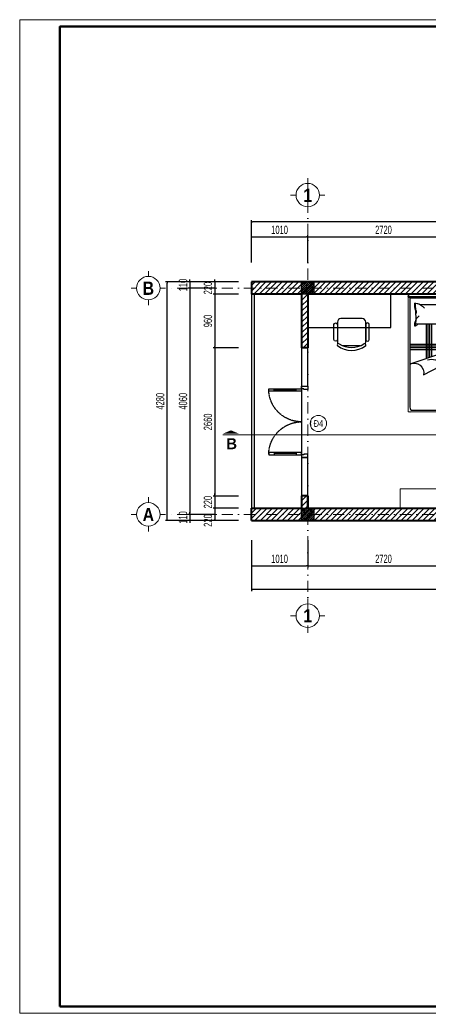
# Model space of a CAD drawing. Header units: millimetres. Extents: x 2565303 to 2664360, y -865723 to -262051.
# Drawn here: x 2629635 to 2637000, y -449171 to -431351 of the extents above; entities that cross this region are included whole.
import ezdxf
from ezdxf.enums import TextEntityAlignment as Align
from ezdxf.xclip import XClip

# ---------------------------------------------------------------- set-up
doc = ezdxf.new("R2010")
doc.units = ezdxf.units.MM
doc.header["$LTSCALE"] = 10
doc.header["$MEASUREMENT"] = 0
doc.header["$XCLIPFRAME"] = 0
for name, pattern in [('ACAD_ISO07W100', [3, 0, -3]), ('DASHDOT', [1, 0.5, -0.25, 0, -0.25]), ('HIDDEN', [9.525, 6.35, -3.175]), ('HIDDEN2', [0.1875, 0.125, -0.0625])]:
    doc.linetypes.add(name, pattern=pattern)
doc.layers.get('0').update_dxf_attribs({"linetype": 'CONTINUOUS'})
doc.layers.get('DEFPOINTS').update_dxf_attribs({"color": 10, "linetype": 'CONTINUOUS'})
for name, color, linetype in [('- Hach vl', 9, 'CONTINUOUS'), ('Khungten_LCDI', 7, 'CONTINUOUS'), ('M3', 3, 'CONTINUOUS')]:
    doc.layers.add(name, color=color, linetype=linetype)
for name, color, linetype, lineweight in [('- Nội Thất', 83, 'CONTINUOUS', 25), ('-thay1', 7, 'CONTINUOUS', 18), ('-Tường', 4, 'CONTINUOUS', 35), ('A-WIPEOUT', 254, 'ACAD_ISO07W100', 0), ('LC Dim', 8, 'CONTINUOUS', 13), ('LC Hatch', 252, 'CONTINUOUS', 5), ('LC ISO', 153, 'CONTINUOUS', 13), ('LC Khac', 4, 'CONTINUOUS', 9), ('LC MANH DUT', 35, 'HIDDEN', 5), ('LC Net dam 1', 30, 'CONTINUOUS', 30), ('LC Net dam2', 6, 'CONTINUOUS', 40), ('LC Net manh', 250, 'CONTINUOUS', 5), ('LC Net truc', 134, 'DASHDOT', 5), ('LC Text1', 20, 'CONTINUOUS', 13), ('NOITHAT', 33, 'CONTINUOUS', 9)]:
    doc.layers.add(name, color=color, linetype=linetype, lineweight=lineweight)
doc.styles.add('General text 2', font='arial.ttf')
doc.styles.add('HOATBIF', font='hoatbif.shx', dxfattribs={"width": 0.65})
doc.styles.add('Khungten', font='', dxfattribs={"width": 0.9, "height": 5000})
doc.styles.add('LC 1', font='')
doc.styles.add('Title', font='', dxfattribs={"width": 0.8})
doc.styles.get('Khungten').set_extended_font_data('.VnAvantH')
doc.styles.get('LC 1').set_extended_font_data('.VnAvantH', bold=True)
doc.styles.get('Title').set_extended_font_data('.VnBlackH')
doc.dimstyles.new('1-100 (1-60)', dxfattribs={"dimscale": 60, "dimtxt": 2.5, "dimasz": 0.35, "dimexe": 0.5, "dimexo": 0, "dimgap": 0.8, "dimtad": 1, "dimdec": 0, "dimzin": 0, "dimdsep": 46, "dimtxsty": 'HOATBIF', "dimblk1": 'DOT', "dimblk2": 'DOT', "dimsah": 1, "dimcen": -1, "dimdle": 1, "dimclrd": 256, "dimclre": 256, "dimclrt": 4, "dimadec": 3, "dimazin": 2, "dimtfac": 0.333333, "dimtdec": 0, "dimtix": 1, "dimtmove": 2, "dimatfit": 3, "dimldrblk": 'DOT', "dimfxl": 1, "dimtvp": 0.833333, "dimtolj": 1, "dimtzin": 0, "dimarcsym": 0})

# ---------------------------------------------------------------- blocks, each defined once
blk = doc.blocks.new('DOT')
at = {"layer": 'M3', "color": 0, "linetype": 'ByBlock'}
blk.add_line((-0.5, 0), (-1, 0), dxfattribs=at)
at = {"layer": 'M3', "color": 0, "linetype": 'ByBlock', "const_width": 0.5}
blk.add_lwpolyline([(-0.25, 0, 1), (0.25, 0, 1)], format="xyb", close=True, dxfattribs=at)
blk = doc.blocks.new('*D68')
at = {"layer": 'DEFPOINTS', "color": 0, "transparency": 16777216}
for p in [(2634803, -435242), (2633793, -435702), (2634803, -435702)]:
    blk.add_point(p, dxfattribs=at)
at = {"layer": 'LC Dim', "lineweight": -2, "transparency": 16777216}
for p, q in [((2633793, -435702), (2633793, -435212)), ((2633814, -435242), (2634782, -435242)), ((2634803, -435702), (2634803, -435212))]:
    blk.add_line(p, q, dxfattribs=at)
at = {"layer": 'LC Dim', "lineweight": -2, "transparency": 16777216, "xscale": 21, "yscale": 21, "zscale": 21, "rotation": 180}
blk.add_blockref('DOT', (2633793, -435242), dxfattribs=at)
at = {"layer": 'LC Dim', "lineweight": -2, "transparency": 16777216, "xscale": 21, "yscale": 21, "zscale": 21}
blk.add_blockref('DOT', (2634803, -435242), dxfattribs=at)
at = {"layer": 'LC Dim', "color": 4, "transparency": 16777216, "insert": (2634298, -435119), "char_height": 150, "attachment_point": 5, "style": 'HOATBIF'}
blk.add_mtext('\\A1;1010', dxfattribs=at)
blk = doc.blocks.new('*D69')
at = {"layer": 'DEFPOINTS', "color": 0, "transparency": 16777216}
for p in [(2637523, -435242), (2634803, -435702), (2637523, -435702)]:
    blk.add_point(p, dxfattribs=at)
at = {"layer": 'LC Dim', "lineweight": -2, "transparency": 16777216}
for p, q in [((2634803, -435702), (2634803, -435212)), ((2634824, -435242), (2637502, -435242)), ((2637523, -435702), (2637523, -435212))]:
    blk.add_line(p, q, dxfattribs=at)
at = {"layer": 'LC Dim', "lineweight": -2, "transparency": 16777216, "xscale": 21, "yscale": 21, "zscale": 21, "rotation": 180}
blk.add_blockref('DOT', (2634803, -435242), dxfattribs=at)
at = {"layer": 'LC Dim', "lineweight": -2, "transparency": 16777216, "xscale": 21, "yscale": 21, "zscale": 21}
blk.add_blockref('DOT', (2637523, -435242), dxfattribs=at)
at = {"layer": 'LC Dim', "color": 4, "transparency": 16777216, "insert": (2636163, -435119), "char_height": 150, "attachment_point": 5, "style": 'HOATBIF'}
blk.add_mtext('\\A1;2720', dxfattribs=at)
blk = doc.blocks.new('*D74')
at = {"layer": 'DEFPOINTS', "color": 0, "transparency": 16777216}
for p in [(2633793, -434972), (2633793, -435702), (2648693, -435702)]:
    blk.add_point(p, dxfattribs=at)
at = {"layer": 'LC Dim', "lineweight": -2, "transparency": 16777216}
for p, q in [((2633793, -435702), (2633793, -434942)), ((2648672, -434972), (2633814, -434972)), ((2648693, -435702), (2648693, -434942))]:
    blk.add_line(p, q, dxfattribs=at)
at = {"layer": 'LC Dim', "lineweight": -2, "transparency": 16777216, "xscale": 21, "yscale": 21, "zscale": 21, "rotation": 180}
blk.add_blockref('DOT', (2633793, -434972), dxfattribs=at)
at = {"layer": 'LC Dim', "lineweight": -2, "transparency": 16777216, "xscale": 21, "yscale": 21, "zscale": 21}
blk.add_blockref('DOT', (2648693, -434972), dxfattribs=at)
at = {"layer": 'LC Dim', "color": 4, "transparency": 16777216, "insert": (2641613, -434849), "char_height": 150, "attachment_point": 5, "style": 'HOATBIF'}
blk.add_mtext('\\A1;14900', dxfattribs=at)
blk = doc.blocks.new('*D61')
at = {"layer": 'DEFPOINTS', "color": 0, "transparency": 16777216}
for p in [(2633793, -440684), (2634803, -440684), (2634803, -441144)]:
    blk.add_point(p, dxfattribs=at)
at = {"layer": 'LC Dim', "lineweight": -2, "transparency": 16777216}
for p, q in [((2633793, -440684), (2633793, -441174)), ((2634803, -440684), (2634803, -441174)), ((2633814, -441144), (2634782, -441144))]:
    blk.add_line(p, q, dxfattribs=at)
at = {"layer": 'LC Dim', "lineweight": -2, "transparency": 16777216, "xscale": 21, "yscale": 21, "zscale": 21, "rotation": 180}
blk.add_blockref('DOT', (2633793, -441144), dxfattribs=at)
at = {"layer": 'LC Dim', "lineweight": -2, "transparency": 16777216, "xscale": 21, "yscale": 21, "zscale": 21}
blk.add_blockref('DOT', (2634803, -441144), dxfattribs=at)
at = {"layer": 'LC Dim', "color": 4, "transparency": 16777216, "insert": (2634298, -441021), "char_height": 150, "attachment_point": 5, "style": 'HOATBIF'}
blk.add_mtext('\\A1;1010', dxfattribs=at)
blk = doc.blocks.new('*D62')
at = {"layer": 'DEFPOINTS', "color": 0, "transparency": 16777216}
for p in [(2634803, -440684), (2637523, -440684), (2637523, -441144)]:
    blk.add_point(p, dxfattribs=at)
at = {"layer": 'LC Dim', "lineweight": -2, "transparency": 16777216}
for p, q in [((2634803, -440684), (2634803, -441174)), ((2637523, -440684), (2637523, -441174)), ((2634824, -441144), (2637502, -441144))]:
    blk.add_line(p, q, dxfattribs=at)
at = {"layer": 'LC Dim', "lineweight": -2, "transparency": 16777216, "xscale": 21, "yscale": 21, "zscale": 21, "rotation": 180}
blk.add_blockref('DOT', (2634803, -441144), dxfattribs=at)
at = {"layer": 'LC Dim', "lineweight": -2, "transparency": 16777216, "xscale": 21, "yscale": 21, "zscale": 21}
blk.add_blockref('DOT', (2637523, -441144), dxfattribs=at)
at = {"layer": 'LC Dim', "color": 4, "transparency": 16777216, "insert": (2636163, -441021), "char_height": 150, "attachment_point": 5, "style": 'HOATBIF'}
blk.add_mtext('\\A1;2720', dxfattribs=at)
blk = doc.blocks.new('*D67')
at = {"layer": 'DEFPOINTS', "color": 0, "transparency": 16777216}
for p in [(2633793, -440684), (2648693, -440684), (2633793, -441571)]:
    blk.add_point(p, dxfattribs=at)
at = {"layer": 'LC Dim', "lineweight": -2, "transparency": 16777216}
for p, q in [((2633793, -440684), (2633793, -441601)), ((2648693, -440684), (2648693, -441601)), ((2648672, -441571), (2633814, -441571))]:
    blk.add_line(p, q, dxfattribs=at)
at = {"layer": 'LC Dim', "lineweight": -2, "transparency": 16777216, "xscale": 21, "yscale": 21, "zscale": 21, "rotation": 180}
blk.add_blockref('DOT', (2633793, -441571), dxfattribs=at)
at = {"layer": 'LC Dim', "lineweight": -2, "transparency": 16777216, "xscale": 21, "yscale": 21, "zscale": 21}
blk.add_blockref('DOT', (2648693, -441571), dxfattribs=at)
at = {"layer": 'LC Dim', "color": 4, "transparency": 16777216, "insert": (2641613, -441435), "char_height": 150, "attachment_point": 5, "style": 'HOATBIF'}
blk.add_mtext('\\A1;14900', dxfattribs=at)
blk = doc.blocks.new('*D75')
at = {"layer": 'DEFPOINTS', "color": 0, "transparency": 16777216}
for p in [(2633135, -436053), (2632688, -436163), (2633135, -436163)]:
    blk.add_point(p, dxfattribs=at)
at = {"layer": 'LC Dim', "lineweight": -2, "transparency": 16777216}
for p, q in [((2633135, -436053), (2632658, -436053)), ((2632688, -436032), (2632688, -436011)), ((2632688, -436053), (2632688, -436163)), ((2633135, -436163), (2632658, -436163)), ((2632688, -436184), (2632688, -436205))]:
    blk.add_line(p, q, dxfattribs=at)
at = {"layer": 'LC Dim', "lineweight": -2, "transparency": 16777216, "xscale": 21, "yscale": 21, "zscale": 21}
for p, rotation in [((2632688, -436053), 270), ((2632688, -436163), 90)]:
    blk.add_blockref('DOT', p, dxfattribs=dict(at, rotation=rotation))
at = {"layer": 'LC Dim', "color": 4, "transparency": 16777216, "insert": (2632565, -436108), "char_height": 150, "attachment_point": 5, "rotation": 90, "style": 'HOATBIF'}
blk.add_mtext('\\A1;110', dxfattribs=at)
blk = doc.blocks.new('*D76')
at = {"layer": 'DEFPOINTS', "color": 0, "transparency": 16777216}
for p in [(2633135, -436163), (2632688, -440223), (2633135, -440223)]:
    blk.add_point(p, dxfattribs=at)
at = {"layer": 'LC Dim', "lineweight": -2, "transparency": 16777216}
for p, q in [((2633135, -436163), (2632658, -436163)), ((2632688, -436184), (2632688, -440202)), ((2633135, -440223), (2632658, -440223))]:
    blk.add_line(p, q, dxfattribs=at)
at = {"layer": 'LC Dim', "lineweight": -2, "transparency": 16777216, "xscale": 21, "yscale": 21, "zscale": 21}
for p, rotation in [((2632688, -436163), 90), ((2632688, -440223), 270)]:
    blk.add_blockref('DOT', p, dxfattribs=dict(at, rotation=rotation))
at = {"layer": 'LC Dim', "color": 4, "transparency": 16777216, "insert": (2632565, -438193), "char_height": 150, "attachment_point": 5, "rotation": 90, "style": 'HOATBIF'}
blk.add_mtext('\\A1;4060', dxfattribs=at)
blk = doc.blocks.new('*D59')
at = {"layer": 'DEFPOINTS', "color": 0, "transparency": 16777216}
for p in [(2633135, -440223), (2632688, -440333), (2633135, -440333)]:
    blk.add_point(p, dxfattribs=at)
at = {"layer": 'LC Dim', "lineweight": -2, "transparency": 16777216}
for p, q in [((2633135, -440223), (2632658, -440223)), ((2632688, -440202), (2632688, -440181)), ((2632688, -440223), (2632688, -440333)), ((2633135, -440333), (2632658, -440333)), ((2632688, -440354), (2632688, -440375))]:
    blk.add_line(p, q, dxfattribs=at)
at = {"layer": 'LC Dim', "lineweight": -2, "transparency": 16777216, "xscale": 21, "yscale": 21, "zscale": 21}
for p, rotation in [((2632688, -440223), 270), ((2632688, -440333), 90)]:
    blk.add_blockref('DOT', p, dxfattribs=dict(at, rotation=rotation))
at = {"layer": 'LC Dim', "color": 4, "transparency": 16777216, "insert": (2632565, -440278), "char_height": 150, "attachment_point": 5, "rotation": 90, "style": 'HOATBIF'}
blk.add_mtext('\\A1;110', dxfattribs=at)
blk = doc.blocks.new('*D60')
at = {"layer": 'DEFPOINTS', "color": 0, "transparency": 16777216}
for p in [(2632278, -436053), (2633135, -436053), (2633135, -440333)]:
    blk.add_point(p, dxfattribs=at)
at = {"layer": 'LC Dim', "lineweight": -2, "transparency": 16777216}
for p, q in [((2633135, -436053), (2632248, -436053)), ((2632278, -440312), (2632278, -436074)), ((2633135, -440333), (2632248, -440333))]:
    blk.add_line(p, q, dxfattribs=at)
at = {"layer": 'LC Dim', "lineweight": -2, "transparency": 16777216, "xscale": 21, "yscale": 21, "zscale": 21}
for p, rotation in [((2632278, -436053), 90), ((2632278, -440333), 270)]:
    blk.add_blockref('DOT', p, dxfattribs=dict(at, rotation=rotation))
at = {"layer": 'LC Dim', "color": 4, "transparency": 16777216, "insert": (2632155, -438193), "char_height": 150, "attachment_point": 5, "rotation": 90, "style": 'HOATBIF'}
blk.add_mtext('\\A1;4280', dxfattribs=at)
blk = doc.blocks.new('*U133')
for p, q in [((-1190, 490), (-1230, 490)), ((-1210, 100), (-1210, 490)), ((-90, 490), (-50, 490)), ((-70, 100), (-70, 490)), ((-1190, 100), (-1230, 100)), ((-90, 100), (-50, 100))]:
    blk.add_line(p, q)
for points in [[(-1230, 0), (-1190, 0), (-1190, 590), (-1230, 590)], [(-50, 0), (-90, 0), (-90, 590), (-50, 590)], [(0, -110), (-60, -110), (-60, -40), (-50, -40), (-50, 0), (0, 0)], [(-1280, -110), (-1220, -110), (-1220, -40), (-1230, -40), (-1230, 0), (-1280, 0)]]:
    blk.add_lwpolyline(points, close=True)
at = {"linetype": 'HIDDEN2'}
for centre, start, end in [((-1230, 0), 0, 90), ((-50, 0), 90, 180)]:
    blk.add_arc(centre, 590, start, end, dxfattribs=at)
blk = doc.blocks.new('Nt065')
for p, q in [((-202, 154), (-202, -129)), ((122, 204), (-126, 204)), ((198, -129), (198, 154)), ((-152, -179), (148, -179))]:
    blk.add_line(p, q)
for points in [[(-252, 119), (-252, -93, 1), (-202, -93), (-202, 118, 0.98556)], [(248, 119), (248, -93, -1), (198, -93), (198, 118, -0.98556)]]:
    blk.add_lwpolyline(points, format="xyb", close=True)
for centre, radius, start, end in [((-187, 194), 18.3, 143.3099, 302.0274), ((-2, -62), 333, 53.1301, 126.8699), ((-152, 154), 50, 152.4156, 180), ((-2, -98), 327, 57.5758, 122.4242), ((184, 194), 18.3, 237.9726, 36.6901), ((148, 154), 50, 0, 27.5844), ((-152, -129), 50, 180, 270), ((148, -129), 50, 270, 0)]:
    blk.add_arc(centre, radius, start, end)
blk = doc.blocks.new('fds')
at = {"color": 8}
for p, q in [((97465, -451914), (96698, -451914)), ((96991, -452371), (96991, -451754)), ((97022, -452371), (97022, -451765)), ((97054, -452372), (97054, -451775)), ((97085, -452372), (97085, -451786)), ((97558, -451945), (96698, -451945)), ((97650, -451976), (96698, -451976)), ((97743, -452008), (96698, -452008)), ((96024, -452485), (96024, -452909)), ((96582, -452485), (96024, -452485)), ((96303, -452547), (96303, -452847)), ((96582, -452909), (96582, -452485)), ((98546, -452909), (98546, -452485)), ((98546, -452485), (99104, -452485)), ((98825, -452547), (98825, -452847)), ((99104, -452485), (99104, -452909)), ((96698, -452845), (97567, -452845)), ((97567, -452845), (96708, -452845)), ((98436, -452845), (97567, -452845))]:
    blk.add_line(p, q, dxfattribs=at)
for points in [[(96698, -452845), (96698, -450880, -0.414214), (96750, -450828), (98384, -450828, -0.414214), (98436, -450880), (98436, -452845)], [(96874, -452729, -0.040806), (97446, -452744, -0.040806)]]:
    blk.add_lwpolyline(points, format="xyb", dxfattribs=at)
blk.add_lwpolyline([(96943, -451464), (98441, -452243), (96700, -451656, 0.631774)], format="xyb", close=True, dxfattribs=at)
blk.add_lwpolyline([(98450, -452861), (96678, -452861), (96678, -452909), (98450, -452909), (98450, -452861)], dxfattribs=at)
for centre, radius in [((96303, -452697), 98), ((98825, -452697), 98), ((96303, -452697), 53.1), ((98825, -452697), 53.1)]:
    blk.add_circle(centre, radius, dxfattribs=at)
for centre, radius, start, end in [((97081, -451479), 263, 255.6288, 319.371), ((97130, -451639), 195, 290.8788, 345.8137), ((96988, -452358), 202, 174.11, 233.4289), ((96783, -452396), 59.3, 31.4588, 86.5291), ((96291, -452479), 516, 351.2929, 15.9757), ((96769, -452592), 255, 81.6583, 85.9871), ((96766, -469906), 17537, 87.9479, 89.826), ((97332, -452303), 127, 273.5256, 326.372), ((97245, -452351), 202, 306.5711, 355.6819), ((97406, -452319), 62.8, 258.6298, 310.9009), ((97615, -452482), 191, 163.77, 184.7767), ((97851, -451406), 1002, 254.0369, 290.3493), ((97787, -452351), 212, 184.91, 232.8803), ((97256, -452483), 343, 356.4446, 16.2046), ((98378, -452984), 663, 105.6863, 121.6501), ((98029, -452372), 172, 304.2428, 8.7379), ((98187, -452394), 49.7, 76.1982, 180.2273), ((98573, -452456), 390, 163.5644, 186.1704), ((96231, -452683), 63, 33.5103, 79.83), ((96259, -452640), 48, 355.462, 55.6998), ((96253, -452643), 63, 357.5103, 43.83), ((96301, -452625), 48, 319.462, 19.6998), ((96295, -452624), 63, 321.5103, 7.83), ((97107, -452724), 321, 161.3058, 184.6952), ((95106, -452479), 1703, 350.8108, 355.1902), ((94346, -452669), 2457, 1.1124, 2.6095), ((96768, -452590), 46.4, 317.8287, 45.5264), ((97245, -452723), 202, 354.11, 53.4289), ((97264, -452566), 175, 352.4632, 22.983), ((97609, -452657), 184, 158.3017, 208.2264), ((97779, -452730), 202, 126.5711, 185.89), ((97206, -452621), 394, 340.8133, 6.5053), ((97642, -452542), 56.9, 139.098, 217.9167), ((98006, -452723), 202, 26.2629, 39.0596), ((98024, -452566), 175, 352.4632, 22.983), ((98233, -452622), 47.7, 136.7316, 194.6494), ((98833, -452624), 63, 172.17, 218.4897), ((98827, -452625), 48, 160.3002, 220.538), ((98875, -452643), 63, 136.17, 182.4897), ((98869, -452640), 48, 124.3002, 184.538), ((98897, -452683), 63, 100.17, 146.4897), ((96236, -452722), 48, 67.462, 127.6998), ((96236, -452728), 63, 69.5103, 115.83), ((96267, -452762), 63, 105.5103, 151.83), ((96263, -452757), 48, 103.462, 163.6998), ((96234, -452677), 48, 31.462, 91.6998), ((96312, -452771), 63, 141.5103, 187.83), ((96306, -452769), 48, 139.462, 199.6998), ((96353, -452751), 63, 177.5103, 223.83), ((96348, -452754), 48, 175.462, 235.6998), ((96376, -452712), 63, 213.5103, 259.83), ((96373, -452717), 48, 211.462, 271.6998), ((96370, -452666), 63, 249.5103, 295.83), ((96371, -452672), 48, 247.462, 307.6998), ((96344, -452637), 48, 283.462, 343.6998), ((96339, -452633), 63, 285.5103, 331.83), ((96769, -452496), 255, 274.0129, 319.5811), ((96904, -453034), 307, 95.733, 112.4821), ((97464, -452490), 255, 220.4189, 265.9871), ((97560, -452496), 255, 274.0129, 319.5811), ((97767, -453621), 891, 86.3716, 102.2562), ((97955, -452351), 403, 251.0183, 291.7974), ((98225, -452490), 255, 220.4189, 265.9871), ((98128, -452886), 163, 61.0908, 98.4042), ((98006, -452723), 202, 354.11, 26.2629), ((98723, -452592), 538, 187.6727, 196.3954), ((98757, -452672), 48, 232.3002, 292.538), ((98758, -452666), 63, 244.17, 290.4897), ((98789, -452633), 63, 208.17, 254.4897), ((98784, -452637), 48, 196.3002, 256.538), ((98755, -452717), 48, 268.3002, 328.538), ((98752, -452712), 63, 280.17, 326.4897), ((98780, -452754), 48, 304.3002, 4.538), ((98775, -452751), 63, 316.17, 2.4897), ((98894, -452677), 48, 88.3002, 148.538), ((98822, -452769), 48, 340.3002, 40.538), ((98816, -452771), 63, 352.17, 38.4897), ((98892, -452728), 63, 64.17, 110.4897), ((98892, -452722), 48, 52.3002, 112.538), ((98865, -452757), 48, 16.3002, 76.538), ((98861, -452762), 63, 28.17, 74.4897), ((96698, -452876), 31.2, 90, 180), ((98436, -452876), 31.2, 0, 90)]:
    blk.add_arc(centre, radius, start, end, dxfattribs=at)
blk.add_ellipse((96572, -450311), major_axis=(0, -522), ratio=0.68, start_param=6.655152, end_param=6.661293, dxfattribs=at)
at = {"color": 8, "extrusion": (0, 0, -1)}
blk.add_ellipse((98562, -450311), major_axis=(0, -522), ratio=0.68, start_param=6.655152, end_param=6.661293, dxfattribs=at)
at = {"layer": 'NOITHAT', "ltscale": 0.5}
for p, q in [((96012, -452897), (96594, -452897)), ((96012, -452909), (96594, -452909)), ((96667, -452909), (98467, -452909)), ((98534, -452897), (99116, -452897)), ((98534, -452909), (99116, -452909)), ((99104, -452909), (99116, -452909))]:
    blk.add_line(p, q, dxfattribs=at)
for points in [[(96667, -452909), (96667, -450797), (98467, -450797), (98467, -452909)], [(96594, -452909), (96594, -452472), (96012, -452472), (96012, -452909)], [(98534, -452909), (98534, -452472), (99116, -452472), (99116, -452909)]]:
    blk.add_lwpolyline(points, dxfattribs=at)
blk = doc.blocks.new('lcdi fix')
at = {"layer": 'DEFPOINTS', "lineweight": 0}
blk.add_lwpolyline([(-1200, -14850), (-1200, 14850), (40800, 14850), (40800, -14850)], close=True, dxfattribs=at)
at = {"layer": 'Khungten_LCDI', "color": 5, "lineweight": 60}
blk.add_lwpolyline([(0, -14650), (0, 14650), (40600, 14650), (40600, -14650)], close=True, dxfattribs=at)
at = {"color": 7, "style": 'Khungten', "width": 0.8}
for tag, p in [('REVISION', (39499, -10746)), ('NGAYHT', (39546, -11609))]:
    blk.add_attdef(tag, text='', height=200, dxfattribs=at).set_placement(p, align=Align.CENTER)
at = {"layer": 'LC Text1', "style": 'Title', "width": 1.485915}
for tag, p, p2 in [('TENBANVE1', (36913, -8886), (40339, -8886)), ('TENBANVE2', (36913, -9562), (40339, -9562))]:
    blk.add_attdef(tag, text='', height=250, dxfattribs=at).set_placement(p, p2, align=Align.FIT)
at = {"layer": 'LC Text1', "style": 'Title', "width": 0.7}
blk.add_attdef('SOBANVE', text='', height=250, dxfattribs=at).set_placement((39562, -13896), align=Align.CENTER)
blk = doc.blocks.new('gfs')
at = {"layer": '- Hach vl', "ltscale": 0.2}
h = blk.add_hatch(dxfattribs=at)
h.set_pattern_fill('ANSI31', color=256, scale=200, style=0)
h.set_pattern_definition([(45, (3894016.553, -231657.651), (-17.67766953, 17.67766953), [])])
h.paths.add_polyline_path([(2119996, -313176), (2119887, -313176), (2119887, -313286), (2119996, -313286)])
h.paths.add_polyline_path([(2119887, -313176), (2119777, -313176), (2119777, -313286), (2119887, -313286)])
h.paths.add_polyline_path([(2119887, -313066), (2119777, -313066), (2119777, -313176), (2119887, -313176)])
h.paths.add_polyline_path([(2119996, -313066), (2119887, -313066), (2119887, -313176), (2119996, -313176)])
h = blk.add_hatch(dxfattribs=at)
h.set_pattern_fill('AR-CONC', color=256, scale=20, style=0)
h.set_pattern_definition([(50, (3894016.55, -231657.65), (143.4520365, -12.550427), [15, -165]), (355, (3894016.55, -231657.65), (-27.750267, 150.438427), [12, -132]), (100.4514, (3894028.51, -231658.7), (115.701876, 137.887908), [12.748038, -140.228422]), (46.1842, (3894016.55, -231617.65), (213.44821, -33.103803), [22.5, -247.5]), (96.6356, (3894034.34, -231620.4), (186.93254, 194.823574), [19.122058, -210.3426]), (351.1842, (3894016.55, -231617.65), (186.93239, 194.82372), [18, -198]), (21, (3894036.55, -231627.65), (119.3814104, -80.523778), [15, -165]), (326, (3894036.55, -231627.65), (48.663066, 145.030009), [12, -132]), (71.4514, (3894046.5, -231634.36), (168.044526, 64.506099), [12.748038, -140.228422]), (37.5, (3894016.553, -231657.65), (2.431971, 66.5787708), [0, -130.4, 0, -134, 0, -132.5]), (7.5, (3894016.55, -231657.65), (52.6139075, 78.8823424), [0, -76.4, 0, -127.4, 0, -50.5]), (327.5, (3893971.953, -231657.65), (106.7644872, -4.5109743), [0, -50, 0, -156, 0, -207]), (317.5, (3893951.95, -231657.65), (116.637234, 20.0209965), [0, -65, 0, -103.6, 0, -147])])
h.paths.add_polyline_path([(2119996, -313176), (2119887, -313176), (2119887, -313286), (2119996, -313286)])
h.paths.add_polyline_path([(2119887, -313176), (2119777, -313176), (2119777, -313286), (2119887, -313286)])
h.paths.add_polyline_path([(2119887, -313066), (2119777, -313066), (2119777, -313176), (2119887, -313176)])
h.paths.add_polyline_path([(2119996, -313066), (2119887, -313066), (2119887, -313176), (2119996, -313176)])
at = {"layer": 'LC Net dam 1'}
blk.add_lwpolyline([(2119777, -313066), (2119997, -313066), (2119997, -313286), (2119777, -313286)], close=True, dxfattribs=at)
blk = doc.blocks.new('c22x30')
at = {"layer": 'LC Hatch'}
h = blk.add_hatch(dxfattribs=at)
h.set_pattern_fill('BTCT', color=256, scale=25)
h.set_pattern_definition([(50, (-619188.45, -138015.9), (179.315046, -15.688034), [18.75, -206.25]), (355, (-619188.45, -138015.9), (-34.687833, 188.048033), [15, -165]), (100.4514, (-619173.5, -138017.21), (144.627345, 172.359886), [15.93505, -175.28553]), (46.1842, (-619188.45, -137965.9), (266.81026, -41.37975), [28.125, -309.375]), (96.6356, (-619166.22, -137969.35), (233.66568, 243.52947), [23.90257, -262.92825]), (351.1842, (-619188.45, -137965.9), (233.66549, 243.52965), [22.5, -247.5]), (21, (-619163.45, -137978.4), (149.226763, -100.654723), [18.75, -206.25]), (326, (-619163.45, -137978.4), (60.828833, 181.28751), [15, -165]), (71.4514, (-619151.02, -137986.79), (210.055657, 80.632624), [15.93505, -175.28553]), (37.5, (-619188.45, -138015.9), (3.039964, 83.2234635), [0, -163, 0, -167.5, 0, -165.625]), (7.5, (-619188.45, -138015.9), (65.767384, 98.602928), [0, -95.5, 0, -159.25, 0, -63.125]), (327.5, (-619244.2, -138015.9), (133.455609, -5.638718), [0, -62.5, 0, -195, 0, -258.75]), (317.5, (-619269.2, -138015.9), (145.796542, 25.026246), [0, -81.25, 0, -129.5, 0, -183.75]), (45, (-619188.45, -138015.9), (-66.291261, 66.291261), []), (45, (-619144.26, -138015.9), (-66.291261, 66.291261), [])])
h.paths.add_polyline_path([(0, 0), (0, -220), (300, -220), (300, 0)])
at = {"layer": 'LC Net dam 1'}
blk.add_lwpolyline([(0, 0), (300, 0), (300, -220), (0, -220)], close=True, dxfattribs=at)
blk = doc.blocks.new('he cot')
at = {"layer": '-Tường'}
for p in [(551956, -92941), (565736, -92941), (551956, -97001), (565736, -97001)]:
    blk.add_blockref('gfs', p, dxfattribs=at)
at = {"layer": 'LC Net dam 1'}
for p in [(2674453, -406007), (2678573, -406007), (2681173, -406007), (2674453, -410067), (2678573, -410067), (2681173, -410067)]:
    blk.add_blockref('c22x30', p, dxfattribs=at)
blk = doc.blocks.new('*D138')
at = {"layer": 'DEFPOINTS', "color": 0, "transparency": 16777216}
for p in [(2633559, -436053), (2633135, -436273), (2633559, -436273)]:
    blk.add_point(p, dxfattribs=at)
at = {"layer": 'LC Dim', "lineweight": -2, "transparency": 16777216}
for p, q in [((2633559, -436053), (2633105, -436053)), ((2633135, -436032), (2633135, -436011)), ((2633135, -436053), (2633135, -436273)), ((2633559, -436273), (2633105, -436273)), ((2633135, -436294), (2633135, -436315))]:
    blk.add_line(p, q, dxfattribs=at)
at = {"layer": 'LC Dim', "lineweight": -2, "transparency": 16777216, "xscale": 21, "yscale": 21, "zscale": 21}
for p, rotation in [((2633135, -436053), 270), ((2633135, -436273), 90)]:
    blk.add_blockref('DOT', p, dxfattribs=dict(at, rotation=rotation))
at = {"layer": 'LC Dim', "color": 4, "transparency": 16777216, "insert": (2633012, -436163), "char_height": 150, "attachment_point": 5, "rotation": 90, "style": 'HOATBIF'}
blk.add_mtext('\\A1;220', dxfattribs=at)
blk = doc.blocks.new('*D139')
at = {"layer": 'DEFPOINTS', "color": 0, "transparency": 16777216}
for p in [(2633559, -436273), (2633135, -437233), (2633559, -437233)]:
    blk.add_point(p, dxfattribs=at)
at = {"layer": 'LC Dim', "lineweight": -2, "transparency": 16777216}
for p, q in [((2633559, -436273), (2633105, -436273)), ((2633135, -436294), (2633135, -437212)), ((2633559, -437233), (2633105, -437233))]:
    blk.add_line(p, q, dxfattribs=at)
at = {"layer": 'LC Dim', "lineweight": -2, "transparency": 16777216, "xscale": 21, "yscale": 21, "zscale": 21}
for p, rotation in [((2633135, -436273), 90), ((2633135, -437233), 270)]:
    blk.add_blockref('DOT', p, dxfattribs=dict(at, rotation=rotation))
at = {"layer": 'LC Dim', "color": 4, "transparency": 16777216, "insert": (2633012, -436753), "char_height": 150, "attachment_point": 5, "rotation": 90, "style": 'HOATBIF'}
blk.add_mtext('\\A1;960', dxfattribs=at)
blk = doc.blocks.new('*D140')
at = {"layer": 'DEFPOINTS', "color": 0, "transparency": 16777216}
for p in [(2633559, -437233), (2633135, -439893), (2633559, -439893)]:
    blk.add_point(p, dxfattribs=at)
at = {"layer": 'LC Dim', "lineweight": -2, "transparency": 16777216}
for p, q in [((2633559, -437233), (2633105, -437233)), ((2633135, -437254), (2633135, -439872)), ((2633559, -439893), (2633105, -439893))]:
    blk.add_line(p, q, dxfattribs=at)
at = {"layer": 'LC Dim', "lineweight": -2, "transparency": 16777216, "xscale": 21, "yscale": 21, "zscale": 21}
for p, rotation in [((2633135, -437233), 90), ((2633135, -439893), 270)]:
    blk.add_blockref('DOT', p, dxfattribs=dict(at, rotation=rotation))
at = {"layer": 'LC Dim', "color": 4, "transparency": 16777216, "insert": (2633012, -438563), "char_height": 150, "attachment_point": 5, "rotation": 90, "style": 'HOATBIF'}
blk.add_mtext('\\A1;2660', dxfattribs=at)
blk = doc.blocks.new('*D141')
at = {"layer": 'DEFPOINTS', "color": 0, "transparency": 16777216}
for p in [(2633559, -439893), (2633135, -440113), (2633559, -440113)]:
    blk.add_point(p, dxfattribs=at)
at = {"layer": 'LC Dim', "lineweight": -2, "transparency": 16777216}
for p, q in [((2633559, -439893), (2633105, -439893)), ((2633135, -439872), (2633135, -439851)), ((2633135, -439893), (2633135, -440113)), ((2633559, -440113), (2633105, -440113)), ((2633135, -440134), (2633135, -440155))]:
    blk.add_line(p, q, dxfattribs=at)
at = {"layer": 'LC Dim', "lineweight": -2, "transparency": 16777216, "xscale": 21, "yscale": 21, "zscale": 21}
for p, rotation in [((2633135, -439893), 270), ((2633135, -440113), 90)]:
    blk.add_blockref('DOT', p, dxfattribs=dict(at, rotation=rotation))
at = {"layer": 'LC Dim', "color": 4, "transparency": 16777216, "insert": (2633012, -440003), "char_height": 150, "attachment_point": 5, "rotation": 90, "style": 'HOATBIF'}
blk.add_mtext('\\A1;220', dxfattribs=at)
blk = doc.blocks.new('*D142')
at = {"layer": 'DEFPOINTS', "color": 0, "transparency": 16777216}
for p in [(2633559, -440113), (2633135, -440333), (2633559, -440333)]:
    blk.add_point(p, dxfattribs=at)
at = {"layer": 'LC Dim', "lineweight": -2, "transparency": 16777216}
for p, q in [((2633559, -440113), (2633105, -440113)), ((2633135, -440134), (2633135, -440312)), ((2633559, -440333), (2633105, -440333))]:
    blk.add_line(p, q, dxfattribs=at)
at = {"layer": 'LC Dim', "lineweight": -2, "transparency": 16777216, "xscale": 21, "yscale": 21, "zscale": 21}
for p, rotation in [((2633135, -440113), 90), ((2633135, -440333), 270)]:
    blk.add_blockref('DOT', p, dxfattribs=dict(at, rotation=rotation))
at = {"layer": 'LC Dim', "color": 4, "transparency": 16777216, "insert": (2633012, -440333), "char_height": 150, "attachment_point": 5, "rotation": 90, "style": 'HOATBIF'}
blk.add_mtext('\\A1;220', dxfattribs=at)
blk = doc.blocks.new('TTRUC')
at = {"layer": 'LC ISO'}
for p, q in [((0, 6.95), (0, 10.13)), ((-6.95, 0), (-10.13, 0)), ((6.95, 0), (10.13, 0)), ((0, -6.95), (0, -10.13))]:
    blk.add_line(p, q, dxfattribs=at)
at = {"layer": 'LC Net manh'}
blk.add_circle((0, 0), 6.95, dxfattribs=at)
blk = doc.blocks.new('*U262')
at = {"layer": 'A-WIPEOUT'}
blk.add_lwpolyline([(0, 4.25), (-2.5, 3.44), (-4.04, 1.31), (-4.04, -1.31), (-2.5, -3.44), (0, -4.25), (2.5, -3.44), (4.04, -1.31), (4.04, 1.31), (2.5, 3.44)], close=True, dxfattribs=at)
at = {"layer": 'LC Text1', "style": 'General text 2', "width": 0.8, "flags": 8}
blk.add_attdef('SYMBOL', text='', height=3.5, dxfattribs=at).set_placement((0, 0), align=Align.MIDDLE_CENTER)
blk.add_wipeout([(0, 4.25), (-2.5, 3.44), (-4.04, 1.31), (-4.04, -1.31), (-2.5, -3.44), (0, -4.25), (2.5, -3.44), (4.04, -1.31), (4.04, 1.31), (2.5, 3.44)]).dxf.layer = 'A-WIPEOUT'
at = {"layer": 'LC ISO'}
blk.add_circle((0, 0), 4.25, dxfattribs=at)

msp = doc.modelspace()

# ---------------------------------------------------------------- hatches: boundary and pattern name
at = {"layer": 'LC Hatch', "ltscale": 0.3}
h = msp.add_hatch(dxfattribs=at)
h.set_pattern_fill('ANSI31', color=256, scale=550, style=0)
h.set_pattern_definition([(45, (0, -24755.444), (-48.6135912, 48.6135912), [])])
h.paths.add_polyline_path([(2641722.7, -436422.7), (2641422.7, -436422.7), (2641422.7, -436272.7), (2641367.7, -436272.7), (2641367.7, -436477.7), (2641722.7, -436477.7)], flags=17)
h.paths.add_polyline_path([(2648692.7, -436052.7), (2633792.7, -436052.7), (2633792.7, -436272.7), (2634692.7, -436272.7), (2634692.7, -437232.7), (2634802.7, -437232.7), (2634802.7, -436272.7), (2640112.7, -436272.7), (2640112.7, -439182.7), (2640222.7, -439182.7), (2640222.7, -439032.7), (2640862.7, -439032.7), (2640862.7, -438922.7), (2640222.7, -438922.7), (2640222.7, -436272.7), (2641722.7, -436272.7), (2641722.7, -438922.7), (2641612.7, -438922.7), (2641612.7, -439032.7), (2641832.7, -439032.7), (2641832.7, -436272.7), (2644132.7, -436272.7), (2644132.7, -439182.7), (2644242.7, -439182.7), (2644242.7, -436272.7), (2648582.7, -436272.7), (2648582.7, -437492.7), (2648692.7, -437492.7)])
h.paths.add_polyline_path([(2648692.7, -438892.7), (2648582.7, -438892.7), (2648582.7, -440112.7), (2634802.7, -440112.7), (2634802.7, -439892.7), (2634692.7, -439892.7), (2634692.7, -440112.7), (2633792.7, -440112.7), (2633792.7, -440332.7), (2648692.7, -440332.7)])

# ---------------------------------------------------------------- linework, layer by layer
at = {"layer": '- Nội Thất'}
for p, q in [((2633792.7, -436272.7), (2633792.7, -440112.7)), ((2633842.7, -436272.7), (2633842.7, -440112.7)), ((2634692.7, -437232.7), (2634692.7, -439892.7))]:
    msp.add_line(p, q, dxfattribs=at)
for points in [[(2634802.7, -436872.7), (2636295.6, -436872.7), (2636295.6, -436272.7), (2634802.7, -436272.7)], [(2634692.7, -437922.7), (2634802.7, -437922.7), (2634802.7, -437232.7), (2634692.7, -437232.7)], [(2634692.7, -439892.7), (2634802.7, -439892.7), (2634802.7, -439202.7), (2634692.7, -439202.7)]]:
    msp.add_lwpolyline(points, close=True, dxfattribs=at)
at = {"layer": 'LC Khac', "color": 1, "ltscale": 2}
msp.add_line((2633570.6, -438795.1), (2633279.3, -438795.1), dxfattribs=at)
msp.add_lwpolyline([(2633424.9, -438714.7, 0, 282.9, 0), (2633424.9, -438773.2, 165, 165, 0)], format="xyseb", dxfattribs=at)
at = {"layer": 'LC MANH DUT', "ltscale": 300}
msp.add_line((2633521.9, -438795.1), (2642181.9, -438795.1), dxfattribs=at)
at = {"layer": 'LC Net dam2'}
for p, q in [((2648692.7, -436052.7), (2633792.7, -436052.7)), ((2633792.7, -436052.7), (2633792.7, -436272.7)), ((2634692.7, -436272.7), (2633792.7, -436272.7)), ((2634692.7, -436272.7), (2634692.7, -437232.7)), ((2634802.7, -436272.7), (2634802.7, -437232.7)), ((2640112.7, -436272.7), (2634802.7, -436272.7)), ((2634802.7, -437232.7), (2634692.7, -437232.7)), ((2634692.7, -439892.7), (2634692.7, -440112.7)), ((2634802.7, -439892.7), (2634692.7, -439892.7)), ((2634802.7, -439892.7), (2634802.7, -440112.7)), ((2634802.7, -440112.7), (2634802.7, -439892.7)), ((2633792.7, -440112.7), (2634692.7, -440112.7)), ((2633792.7, -440332.7), (2633792.7, -440112.7)), ((2634802.7, -440112.7), (2648582.7, -440112.7)), ((2633792.7, -440332.7), (2648692.7, -440332.7))]:
    msp.add_line(p, q, dxfattribs=at)
at = {"layer": 'LC Net truc', "ltscale": 40}
for p, q in [((2634802.7, -434211.5), (2634802.7, -442338.8)), ((2650662.7, -436162.7), (2632293.6, -436162.7)), ((2650662.7, -440222.7), (2632293.6, -440222.7))]:
    msp.add_line(p, q, dxfattribs=at)
at = {"layer": 'NOITHAT'}
msp.add_lwpolyline([(2636462.8, -439762.7), (2636462.8, -440112.7), (2638412.8, -440112.7), (2638412.8, -439762.7)], close=True, dxfattribs=at)

# ---------------------------------------------------------------- block references
at = {"layer": '- Nội Thất'}
ref = msp.add_blockref('fds', (2539937.4, -889182.1), dxfattribs=dict(at, xscale=-1, rotation=180))
XClip(ref).set_block_clipping_path([(96614.0287750084, -452909.3496571992), (99174.9580008648, -450720.8495692811)])
at = {"layer": '- Nội Thất', "xscale": 1.266666666604578, "yscale": 1.266666666604578, "zscale": 1.266666666666667, "rotation": 180}
msp.add_blockref('Nt065', (2635587.6, -436936.8), dxfattribs=at)
at = {"layer": '- Nội Thất', "xscale": -1, "rotation": 90}
msp.add_blockref('*U133', (2634692.7, -439202.7), dxfattribs=at)
at = {"layer": '-thay1', "xscale": 0.6000000155618181, "yscale": 0.6000000155618181, "zscale": 0.6000000155618181}
msp.add_blockref('lcdi fix', (2630355.3, -440260.8), dxfattribs=at)
at = {"layer": '-Tường'}
msp.add_blockref('he cot', (-37040, -30045.3), dxfattribs=at)
at = {"layer": 'LC ISO', "xscale": 30.23532588053422, "yscale": 30.23532588053422, "zscale": 30.23532588053422}
for p in [(2634802.7, -434494.6), (2631941.9, -436162.7), (2631941.9, -440222.7), (2634802.7, -442040.1)]:
    msp.add_blockref('TTRUC', p, dxfattribs=at)

# ---------------------------------------------------------------- texts
at = {"ltscale": 2, "style": 'LC 1'}
msp.add_attdef('B', text='B', height=198, dxfattribs=at).set_placement((2633438, -438955), align=Align.MIDDLE_CENTER)
at = {"layer": 'LC Text1', "ltscale": 0.2, "style": 'LC 1', "width": 0.9}
for s, p in [('1', (2634802.7, -434687.2)), ('b', (2631941.9, -436355.3)), ('a', (2631941.9, -440415.3)), ('1', (2634802.7, -442232.7))]:
    msp.add_text(s, height=236.7, dxfattribs=at).set_placement(p, align=Align.BOTTOM_CENTER)

# ---------------------------------------------------------------- dimensions: what is measured, and where the dimension line sits
at = {"layer": 'LC Dim'}
for base, p1, p2, picture, middle in [((2633792.7, -434972.1), (2648692.7, -435701.6), (2633792.7, -435701.6), '*D74', (2641612.7, -434849.1)), ((2633792.7, -441570.9), (2648692.7, -440683.9), (2633792.7, -440683.9), '*D67', (2641612.7, -441435.4))]:
    dim = msp.add_linear_dim(base=base, p1=p1, p2=p2, dimstyle='1-100 (1-60)', dxfattribs=at)
    dim.commit()
    dim.dimension.update_dxf_attribs({"geometry": picture, "text_midpoint": middle, "dimtype": 160})
for base, p1, p2, picture, middle in [((2634802.7, -435241.8), (2633792.7, -435701.6), (2634802.7, -435701.6), '*D68', (2634297.7, -435118.8)), ((2637522.7, -435241.8), (2634802.7, -435701.6), (2637522.7, -435701.6), '*D69', (2636162.7, -435118.8)), ((2634802.7, -441143.7), (2633792.7, -440683.9), (2634802.7, -440683.9), '*D61', (2634297.7, -441020.7)), ((2637522.7, -441143.7), (2634802.7, -440683.9), (2637522.7, -440683.9), '*D62', (2636162.7, -441020.7))]:
    dim = msp.add_linear_dim(base=base, p1=p1, p2=p2, dimstyle='1-100 (1-60)', dxfattribs=at)
    dim.commit()
    dim.dimension.update_dxf_attribs({"geometry": picture, "text_midpoint": middle})
for base, p1, p2, picture, middle in [((2632278.2, -436052.7), (2633134.6, -440332.7), (2633134.6, -436052.7), '*D60', (2632155.2, -438192.7)), ((2632688.1, -436162.7), (2633134.6, -436052.7), (2633134.6, -436162.7), '*D75', (2632565.1, -436107.7)), ((2633134.6, -436272.7), (2633559.3, -436052.7), (2633559.3, -436272.7), '*D138', (2633011.6, -436162.7)), ((2632688.1, -440222.7), (2633134.6, -436162.7), (2633134.6, -440222.7), '*D76', (2632565.1, -438192.7)), ((2633134.6, -437232.7), (2633559.3, -436272.7), (2633559.3, -437232.7), '*D139', (2633011.6, -436752.7)), ((2633134.6, -439892.7), (2633559.3, -437232.7), (2633559.3, -439892.7), '*D140', (2633011.6, -438562.7)), ((2633134.6, -440112.7), (2633559.3, -439892.7), (2633559.3, -440112.7), '*D141', (2633011.6, -440002.7)), ((2632688.1, -440332.7), (2633134.6, -440222.7), (2633134.6, -440332.7), '*D59', (2632565.1, -440277.7))]:
    dim = msp.add_linear_dim(base=base, p1=p1, p2=p2, angle=90, dimstyle='1-100 (1-60)', dxfattribs=at)
    dim.commit()
    dim.dimension.update_dxf_attribs({"geometry": picture, "text_midpoint": middle})
dim = msp.add_linear_dim(base=(2633134.6, -440332.7), p1=(2633559.3, -440112.7), p2=(2633559.3, -440332.7), angle=90, dimstyle='1-100 (1-60)', dxfattribs=at)
dim.commit()
dim.dimension.update_dxf_attribs({"geometry": '*D142', "text_midpoint": (2633011.6, -440332.7), "dimtype": 160})

# ---------------------------------------------------------------- next in the draw order: block references
at = {"layer": 'LC Text1'}
ref = msp.add_blockref('*U262', (2634994.4, -438592.1), dxfattribs=dict(at, xscale=34.30588235291634, yscale=34.30588235291634, zscale=34.30588235291634))
ref.add_attrib('SYMBOL', 'Ð4', dxfattribs={"height": 120.07, "style": 'General text 2', "width": 0.8}).set_placement((2634994.4, -438592.1), align=Align.MIDDLE_CENTER)

doc.saveas('drawing.dxf')
